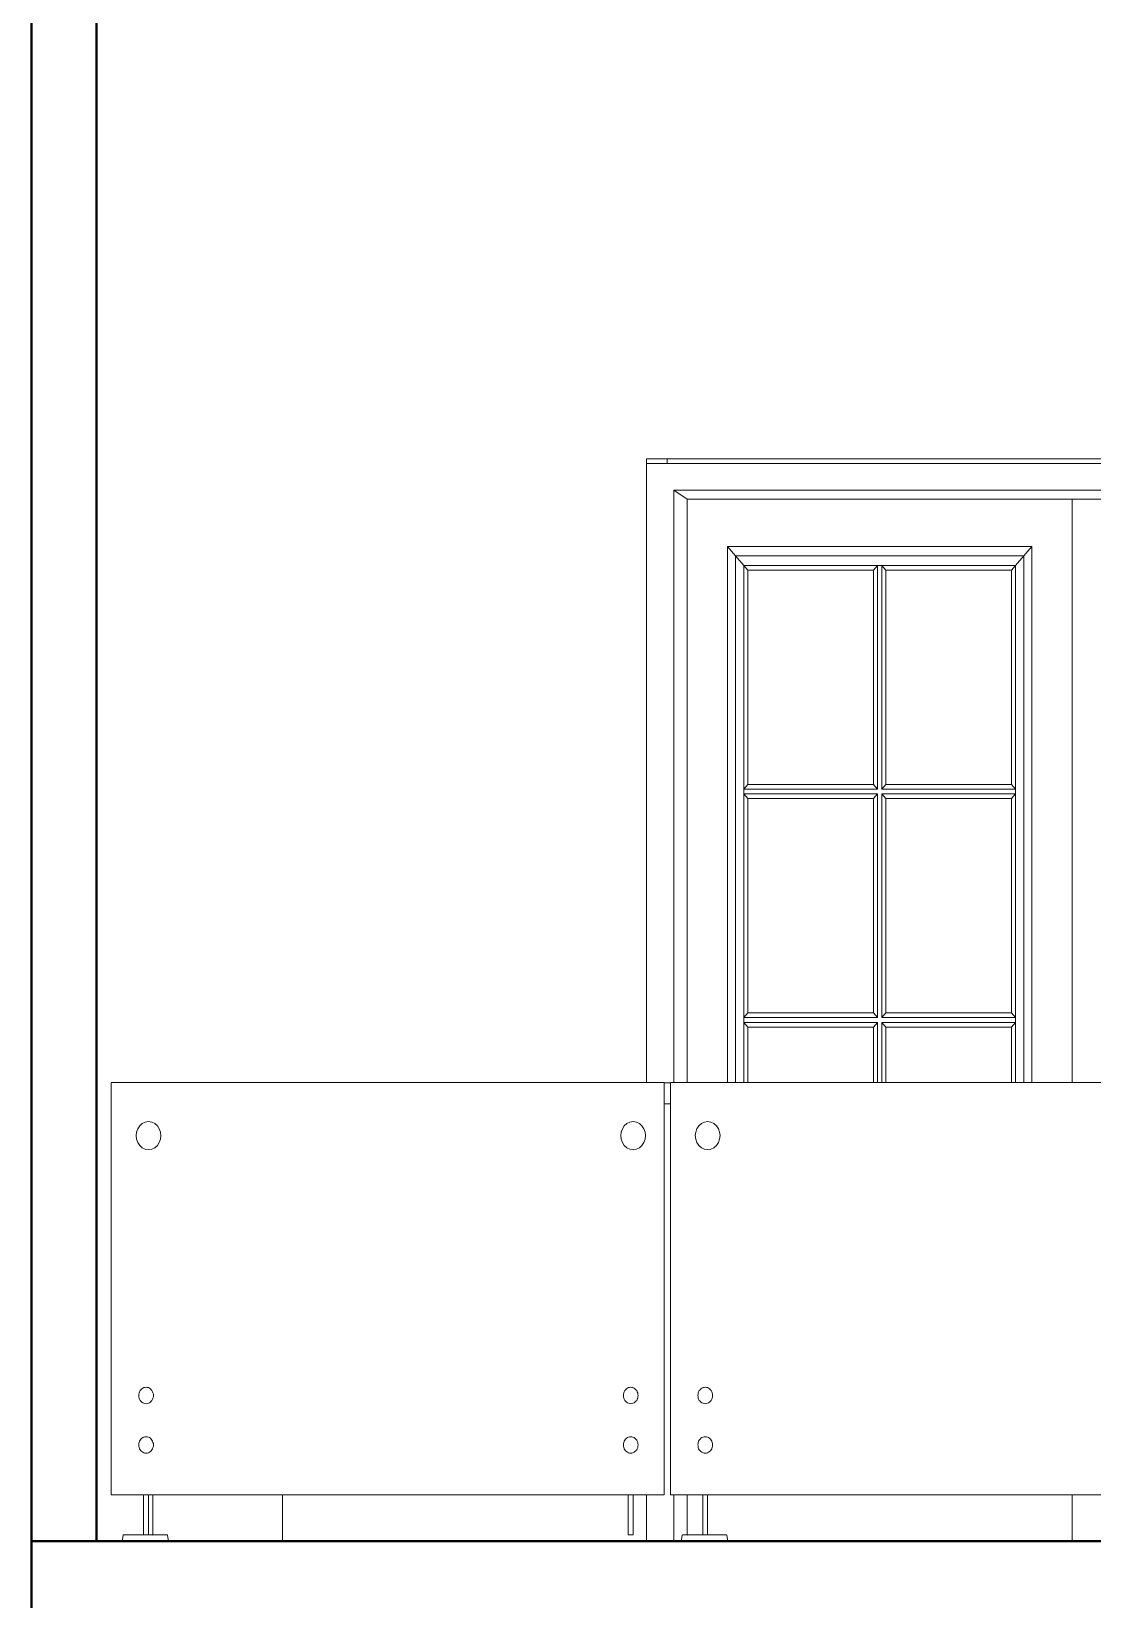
# Model space of a CAD drawing. Header units: inches. Extents: x 135267 to 147066, y -21506 to -19082.
# Drawn here: x 144504.4 to 144586.7, y -20503.2 to -20381.4 of the extents above; entities that cross this region are included whole.
import ezdxf

# ---------------------------------------------------------------- set-up
doc = ezdxf.new("R2010")
doc.units = ezdxf.units.IN
doc.header["$LTSCALE"] = 0.5
doc.header["$MEASUREMENT"] = 0
for name, color, linetype, lineweight in [('HACTH', 253, 'Continuous', 9), ('wall', 1, 'Continuous', 40), ('window', 4, 'Continuous', 13)]:
    doc.layers.add(name, color=color, linetype=linetype, lineweight=lineweight)

msp = doc.modelspace()

# ---------------------------------------------------------------- linework, layer by layer
at = {"layer": 'HACTH'}
msp.add_line((144523.87, -20498.61), (144523.87, -20495.03), dxfattribs=at)
at = {"layer": 'wall'}
for p, q in [((144504.38, -20272.61), (144504.38, -20512.61)), ((144509.44, -20498.61), (144509.44, -20272.61)), ((144504.38, -20498.61), (144509.44, -20498.61)), ((144509.44, -20498.61), (144511.42, -20498.61)), ((144511.42, -20498.61), (144515.03, -20498.61)), ((144515.03, -20498.61), (144523.87, -20498.61)), ((144523.87, -20498.61), (144554.24, -20498.61)), ((144554.24, -20498.61), (144554.82, -20498.61)), ((144554.82, -20498.61), (144558.43, -20498.61)), ((144558.43, -20498.61), (144585.17, -20498.61)), ((144585.17, -20498.61), (144592.44, -20498.61))]:
    msp.add_line(p, q, dxfattribs=at)
at = {"layer": 'window'}
for p, q in [((144552.13, -20414.61), (144552.13, -20463.02)), ((144552.13, -20414.61), (144648.13, -20414.61)), ((144552.13, -20414.97), (144648.13, -20414.97)), ((144553.72, -20414.97), (144553.72, -20414.61)), ((144554.24, -20417.03), (144555.27, -20417.72)), ((144646.02, -20417.03), (144554.24, -20417.03)), ((144554.24, -20417.03), (144554.24, -20463.02)), ((144555.27, -20417.72), (144555.27, -20463.02)), ((144555.27, -20417.72), (144644.99, -20417.72)), ((144585.17, -20463.02), (144585.17, -20417.72)), ((144558.41, -20421.4), (144558.41, -20463.02)), ((144582.02, -20421.4), (144558.41, -20421.4)), ((144558.41, -20421.4), (144559.04, -20422.13)), ((144559.04, -20422.13), (144559.04, -20463.02)), ((144581.4, -20422.13), (144559.04, -20422.13)), ((144559.04, -20422.13), (144559.67, -20422.87)), ((144581.4, -20422.13), (144580.77, -20422.87)), ((144582.02, -20421.4), (144581.4, -20422.13)), ((144581.4, -20422.13), (144581.4, -20463.02)), ((144582.02, -20463.02), (144582.02, -20421.4)), ((144559.67, -20422.87), (144559.67, -20463.02)), ((144559.67, -20422.87), (144580.77, -20422.87)), ((144559.99, -20423.23), (144559.67, -20422.87)), ((144559.99, -20423.23), (144559.99, -20439.87)), ((144569.75, -20423.23), (144559.99, -20423.23)), ((144569.75, -20423.23), (144570.06, -20422.87)), ((144569.75, -20439.87), (144569.75, -20423.23)), ((144570.06, -20422.87), (144570.06, -20440.24)), ((144570.38, -20440.24), (144570.38, -20422.87)), ((144570.38, -20422.87), (144570.69, -20423.23)), ((144580.45, -20423.23), (144570.69, -20423.23)), ((144570.69, -20423.23), (144570.69, -20439.87)), ((144580.45, -20423.23), (144580.77, -20422.87)), ((144580.45, -20439.87), (144580.45, -20423.23)), ((144580.77, -20463.02), (144580.77, -20422.87)), ((144559.67, -20440.24), (144559.99, -20439.87)), ((144570.06, -20440.24), (144559.67, -20440.24)), ((144559.67, -20440.61), (144570.06, -20440.61)), ((144559.99, -20440.98), (144559.67, -20440.61)), ((144559.99, -20439.87), (144569.75, -20439.87)), ((144570.06, -20440.24), (144569.75, -20439.87)), ((144569.75, -20440.98), (144570.06, -20440.61)), ((144570.06, -20440.61), (144570.06, -20457.98)), ((144570.69, -20439.87), (144570.38, -20440.24)), ((144580.77, -20440.24), (144570.38, -20440.24)), ((144570.38, -20457.98), (144570.38, -20440.61)), ((144570.38, -20440.61), (144580.77, -20440.61)), ((144570.38, -20440.61), (144570.69, -20440.98)), ((144570.69, -20439.87), (144580.45, -20439.87)), ((144580.45, -20439.87), (144580.77, -20440.24)), ((144580.77, -20440.61), (144580.45, -20440.98)), ((144569.75, -20440.98), (144559.99, -20440.98)), ((144559.99, -20440.98), (144559.99, -20457.61)), ((144569.75, -20457.61), (144569.75, -20440.98)), ((144570.69, -20440.98), (144570.69, -20457.61)), ((144580.45, -20440.98), (144570.69, -20440.98)), ((144580.45, -20457.61), (144580.45, -20440.98)), ((144559.67, -20457.98), (144559.99, -20457.61)), ((144559.99, -20457.61), (144569.75, -20457.61)), ((144570.06, -20457.98), (144569.75, -20457.61)), ((144570.69, -20457.61), (144570.38, -20457.98)), ((144570.69, -20457.61), (144580.45, -20457.61)), ((144580.45, -20457.61), (144580.77, -20457.98)), ((144570.06, -20457.98), (144559.67, -20457.98)), ((144559.67, -20458.35), (144570.06, -20458.35)), ((144559.99, -20458.72), (144559.67, -20458.35)), ((144569.75, -20458.72), (144559.99, -20458.72)), ((144559.99, -20458.72), (144559.99, -20463.02)), ((144570.06, -20458.35), (144569.75, -20458.72)), ((144569.75, -20463.02), (144569.75, -20458.72)), ((144570.06, -20458.35), (144570.06, -20463.02)), ((144580.77, -20457.98), (144570.38, -20457.98)), ((144570.38, -20463.02), (144570.38, -20458.35)), ((144570.38, -20458.35), (144580.77, -20458.35)), ((144570.38, -20458.35), (144570.69, -20458.72)), ((144570.69, -20458.72), (144570.69, -20463.02)), ((144580.45, -20458.72), (144570.69, -20458.72)), ((144580.45, -20458.72), (144580.77, -20458.35)), ((144580.45, -20463.02), (144580.45, -20458.72)), ((144510.58, -20495.03), (144510.58, -20463.02)), ((144510.58, -20463.02), (144553.49, -20463.02)), ((144553.49, -20463.02), (144553.49, -20495.03)), ((144553.98, -20463.04), (144553.49, -20463.04)), ((144553.98, -20495.03), (144553.98, -20463.02)), ((144553.98, -20463.02), (144596.89, -20463.02)), ((144553.98, -20464.66), (144553.49, -20464.66)), ((144512.79, -20466.37), (144512.99, -20466.2)), ((144512.99, -20466.2), (144513.22, -20466.09)), ((144513.22, -20466.09), (144513.47, -20466.05)), ((144513.72, -20466.09), (144513.47, -20466.05)), ((144513.72, -20466.09), (144513.96, -20466.2)), ((144514.16, -20466.37), (144513.96, -20466.2)), ((144550.4, -20466.37), (144550.6, -20466.2)), ((144550.6, -20466.2), (144550.84, -20466.09)), ((144550.84, -20466.09), (144551.09, -20466.05)), ((144551.34, -20466.09), (144551.09, -20466.05)), ((144551.34, -20466.09), (144551.57, -20466.2)), ((144551.77, -20466.37), (144551.57, -20466.2)), ((144556.19, -20466.37), (144556.39, -20466.2)), ((144556.39, -20466.2), (144556.62, -20466.09)), ((144556.62, -20466.09), (144556.87, -20466.05)), ((144557.12, -20466.09), (144556.87, -20466.05)), ((144557.12, -20466.09), (144557.35, -20466.2)), ((144557.55, -20466.37), (144557.35, -20466.2)), ((144512.54, -20466.86), (144512.51, -20467.14)), ((144512.51, -20467.14), (144512.54, -20467.42)), ((144512.54, -20466.86), (144512.64, -20466.6)), ((144512.64, -20467.68), (144512.54, -20467.42)), ((144512.64, -20466.6), (144512.79, -20466.37)), ((144514.16, -20466.37), (144514.31, -20466.6)), ((144514.4, -20466.86), (144514.31, -20466.6)), ((144514.4, -20467.42), (144514.31, -20467.68)), ((144514.4, -20466.86), (144514.44, -20467.14)), ((144514.4, -20467.42), (144514.44, -20467.14)), ((144550.15, -20466.86), (144550.12, -20467.14)), ((144550.12, -20467.14), (144550.15, -20467.42)), ((144550.15, -20466.86), (144550.25, -20466.6)), ((144550.25, -20467.68), (144550.15, -20467.42)), ((144550.25, -20466.6), (144550.4, -20466.37)), ((144551.77, -20466.37), (144551.92, -20466.6)), ((144552.02, -20466.86), (144551.92, -20466.6)), ((144552.02, -20467.42), (144551.92, -20467.68)), ((144552.02, -20466.86), (144552.05, -20467.14)), ((144552.02, -20467.42), (144552.05, -20467.14)), ((144555.94, -20466.86), (144555.91, -20467.14)), ((144555.91, -20467.14), (144555.94, -20467.42)), ((144555.94, -20466.86), (144556.04, -20466.6)), ((144556.04, -20467.68), (144555.94, -20467.42)), ((144556.04, -20466.6), (144556.19, -20466.37)), ((144557.55, -20466.37), (144557.71, -20466.6)), ((144557.8, -20466.86), (144557.71, -20466.6)), ((144557.8, -20467.42), (144557.71, -20467.68)), ((144557.8, -20466.86), (144557.84, -20467.14)), ((144557.8, -20467.42), (144557.84, -20467.14)), ((144512.79, -20467.91), (144512.64, -20467.68)), ((144512.79, -20467.91), (144512.99, -20468.08)), ((144512.99, -20468.08), (144513.22, -20468.19)), ((144513.22, -20468.19), (144513.47, -20468.22)), ((144513.47, -20468.22), (144513.72, -20468.19)), ((144513.72, -20468.19), (144513.96, -20468.08)), ((144513.96, -20468.08), (144514.16, -20467.91)), ((144514.31, -20467.68), (144514.16, -20467.91)), ((144550.4, -20467.91), (144550.25, -20467.68)), ((144550.4, -20467.91), (144550.6, -20468.08)), ((144550.6, -20468.08), (144550.84, -20468.19)), ((144550.84, -20468.19), (144551.09, -20468.22)), ((144551.09, -20468.22), (144551.34, -20468.19)), ((144551.34, -20468.19), (144551.57, -20468.08)), ((144551.57, -20468.08), (144551.77, -20467.91)), ((144551.92, -20467.68), (144551.77, -20467.91)), ((144556.19, -20467.91), (144556.04, -20467.68)), ((144556.19, -20467.91), (144556.39, -20468.08)), ((144556.39, -20468.08), (144556.62, -20468.19)), ((144556.62, -20468.19), (144556.87, -20468.22)), ((144556.87, -20468.22), (144557.12, -20468.19)), ((144557.12, -20468.19), (144557.35, -20468.08)), ((144557.35, -20468.08), (144557.55, -20467.91)), ((144557.71, -20467.68), (144557.55, -20467.91)), ((144512.78, -20487.02), (144512.74, -20487.11)), ((144512.82, -20486.93), (144512.78, -20487.02)), ((144512.88, -20486.86), (144512.82, -20486.93)), ((144512.95, -20486.79), (144512.88, -20486.86)), ((144513.02, -20486.74), (144512.95, -20486.79)), ((144513.11, -20486.7), (144513.02, -20486.74)), ((144513.11, -20486.7), (144513.19, -20486.68)), ((144513.19, -20486.68), (144513.28, -20486.67)), ((144513.37, -20486.68), (144513.28, -20486.67)), ((144513.46, -20486.7), (144513.37, -20486.68)), ((144513.54, -20486.74), (144513.46, -20486.7)), ((144513.54, -20486.74), (144513.62, -20486.79)), ((144513.69, -20486.86), (144513.62, -20486.79)), ((144513.74, -20486.93), (144513.69, -20486.86)), ((144513.79, -20487.02), (144513.74, -20486.93)), ((144513.82, -20487.11), (144513.79, -20487.02)), ((144550.39, -20487.02), (144550.36, -20487.11)), ((144550.44, -20486.93), (144550.39, -20487.02)), ((144550.49, -20486.86), (144550.44, -20486.93)), ((144550.56, -20486.79), (144550.49, -20486.86)), ((144550.64, -20486.74), (144550.56, -20486.79)), ((144550.72, -20486.7), (144550.64, -20486.74)), ((144550.72, -20486.7), (144550.81, -20486.68)), ((144550.81, -20486.68), (144550.9, -20486.67)), ((144550.99, -20486.68), (144550.9, -20486.67)), ((144551.07, -20486.7), (144550.99, -20486.68)), ((144551.16, -20486.74), (144551.07, -20486.7)), ((144551.16, -20486.74), (144551.23, -20486.79)), ((144551.3, -20486.86), (144551.23, -20486.79)), ((144551.36, -20486.93), (144551.3, -20486.86)), ((144551.4, -20487.02), (144551.36, -20486.93)), ((144551.44, -20487.11), (144551.4, -20487.02)), ((144556.17, -20487.02), (144556.14, -20487.11)), ((144556.22, -20486.93), (144556.17, -20487.02)), ((144556.28, -20486.86), (144556.22, -20486.93)), ((144556.35, -20486.79), (144556.28, -20486.86)), ((144556.42, -20486.74), (144556.35, -20486.79)), ((144556.51, -20486.7), (144556.42, -20486.74)), ((144556.51, -20486.7), (144556.59, -20486.68)), ((144556.59, -20486.68), (144556.68, -20486.67)), ((144556.77, -20486.68), (144556.68, -20486.67)), ((144556.86, -20486.7), (144556.77, -20486.68)), ((144556.94, -20486.74), (144556.86, -20486.7)), ((144556.94, -20486.74), (144557.02, -20486.79)), ((144557.08, -20486.86), (144557.02, -20486.79)), ((144557.14, -20486.93), (144557.08, -20486.86)), ((144557.19, -20487.02), (144557.14, -20486.93)), ((144557.22, -20487.11), (144557.19, -20487.02)), ((144512.72, -20487.21), (144512.71, -20487.31)), ((144512.71, -20487.31), (144512.72, -20487.41)), ((144512.72, -20487.21), (144512.74, -20487.11)), ((144512.72, -20487.41), (144512.74, -20487.51)), ((144512.74, -20487.51), (144512.78, -20487.6)), ((144512.78, -20487.6), (144512.82, -20487.69)), ((144512.82, -20487.69), (144512.88, -20487.76)), ((144512.88, -20487.76), (144512.95, -20487.83)), ((144513.02, -20487.88), (144512.95, -20487.83)), ((144513.11, -20487.92), (144513.02, -20487.88)), ((144513.19, -20487.94), (144513.11, -20487.92)), ((144513.28, -20487.95), (144513.19, -20487.94)), ((144513.28, -20487.95), (144513.37, -20487.94)), ((144513.46, -20487.92), (144513.37, -20487.94)), ((144513.46, -20487.92), (144513.54, -20487.88)), ((144513.54, -20487.88), (144513.62, -20487.83)), ((144513.62, -20487.83), (144513.69, -20487.76)), ((144513.69, -20487.76), (144513.74, -20487.69)), ((144513.74, -20487.69), (144513.79, -20487.6)), ((144513.79, -20487.6), (144513.82, -20487.51)), ((144513.85, -20487.21), (144513.82, -20487.11)), ((144513.82, -20487.51), (144513.85, -20487.41)), ((144513.85, -20487.31), (144513.85, -20487.21)), ((144513.85, -20487.41), (144513.85, -20487.31)), ((144550.33, -20487.21), (144550.36, -20487.11)), ((144550.33, -20487.21), (144550.33, -20487.31)), ((144550.33, -20487.31), (144550.33, -20487.41)), ((144550.33, -20487.41), (144550.36, -20487.51)), ((144550.36, -20487.51), (144550.39, -20487.6)), ((144550.39, -20487.6), (144550.44, -20487.69)), ((144550.44, -20487.69), (144550.49, -20487.76)), ((144550.49, -20487.76), (144550.56, -20487.83)), ((144550.64, -20487.88), (144550.56, -20487.83)), ((144550.72, -20487.92), (144550.64, -20487.88)), ((144550.81, -20487.94), (144550.72, -20487.92)), ((144550.9, -20487.95), (144550.81, -20487.94)), ((144550.9, -20487.95), (144550.99, -20487.94)), ((144551.07, -20487.92), (144550.99, -20487.94)), ((144551.07, -20487.92), (144551.16, -20487.88)), ((144551.16, -20487.88), (144551.23, -20487.83)), ((144551.23, -20487.83), (144551.3, -20487.76)), ((144551.3, -20487.76), (144551.36, -20487.69)), ((144551.36, -20487.69), (144551.4, -20487.6)), ((144551.4, -20487.6), (144551.44, -20487.51)), ((144551.46, -20487.21), (144551.44, -20487.11)), ((144551.44, -20487.51), (144551.46, -20487.41)), ((144551.47, -20487.31), (144551.46, -20487.21)), ((144551.46, -20487.41), (144551.47, -20487.31)), ((144556.12, -20487.21), (144556.11, -20487.31)), ((144556.11, -20487.31), (144556.12, -20487.41)), ((144556.12, -20487.21), (144556.14, -20487.11)), ((144556.12, -20487.41), (144556.14, -20487.51)), ((144556.14, -20487.51), (144556.17, -20487.6)), ((144556.17, -20487.6), (144556.22, -20487.69)), ((144556.22, -20487.69), (144556.28, -20487.76)), ((144556.28, -20487.76), (144556.35, -20487.83)), ((144556.42, -20487.88), (144556.35, -20487.83)), ((144556.51, -20487.92), (144556.42, -20487.88)), ((144556.59, -20487.94), (144556.51, -20487.92)), ((144556.68, -20487.95), (144556.59, -20487.94)), ((144556.68, -20487.95), (144556.77, -20487.94)), ((144556.86, -20487.92), (144556.77, -20487.94)), ((144556.86, -20487.92), (144556.94, -20487.88)), ((144556.94, -20487.88), (144557.02, -20487.83)), ((144557.02, -20487.83), (144557.08, -20487.76)), ((144557.08, -20487.76), (144557.14, -20487.69)), ((144557.14, -20487.69), (144557.19, -20487.6)), ((144557.19, -20487.6), (144557.22, -20487.51)), ((144557.24, -20487.21), (144557.22, -20487.11)), ((144557.22, -20487.51), (144557.24, -20487.41)), ((144557.25, -20487.31), (144557.24, -20487.21)), ((144557.24, -20487.41), (144557.25, -20487.31)), ((144512.88, -20490.7), (144512.95, -20490.63)), ((144513.02, -20490.58), (144512.95, -20490.63)), ((144513.02, -20490.58), (144513.11, -20490.54)), ((144513.11, -20490.54), (144513.19, -20490.52)), ((144513.19, -20490.52), (144513.28, -20490.51)), ((144513.37, -20490.52), (144513.28, -20490.51)), ((144513.37, -20490.52), (144513.46, -20490.54)), ((144513.46, -20490.54), (144513.54, -20490.58)), ((144513.62, -20490.63), (144513.54, -20490.58)), ((144513.69, -20490.7), (144513.62, -20490.63)), ((144550.49, -20490.7), (144550.56, -20490.63)), ((144550.64, -20490.58), (144550.56, -20490.63)), ((144550.64, -20490.58), (144550.72, -20490.54)), ((144550.72, -20490.54), (144550.81, -20490.52)), ((144550.81, -20490.52), (144550.9, -20490.51)), ((144550.99, -20490.52), (144550.9, -20490.51)), ((144550.99, -20490.52), (144551.07, -20490.54)), ((144551.07, -20490.54), (144551.16, -20490.58)), ((144551.23, -20490.63), (144551.16, -20490.58)), ((144551.3, -20490.7), (144551.23, -20490.63)), ((144556.28, -20490.7), (144556.35, -20490.63)), ((144556.42, -20490.58), (144556.35, -20490.63)), ((144556.42, -20490.58), (144556.51, -20490.54)), ((144556.51, -20490.54), (144556.59, -20490.52)), ((144556.59, -20490.52), (144556.68, -20490.51)), ((144556.77, -20490.52), (144556.68, -20490.51)), ((144556.77, -20490.52), (144556.86, -20490.54)), ((144556.86, -20490.54), (144556.94, -20490.58)), ((144557.02, -20490.63), (144556.94, -20490.58)), ((144557.08, -20490.7), (144557.02, -20490.63)), ((144512.72, -20491.05), (144512.71, -20491.15)), ((144512.71, -20491.15), (144512.72, -20491.25)), ((144512.74, -20490.95), (144512.72, -20491.05)), ((144512.72, -20491.25), (144512.74, -20491.35)), ((144512.78, -20490.86), (144512.74, -20490.95)), ((144512.74, -20491.35), (144512.78, -20491.44)), ((144512.82, -20490.77), (144512.78, -20490.86)), ((144512.78, -20491.44), (144512.82, -20491.53)), ((144512.88, -20490.7), (144512.82, -20490.77)), ((144512.82, -20491.53), (144512.88, -20491.6)), ((144512.88, -20491.6), (144512.95, -20491.67)), ((144512.95, -20491.67), (144513.02, -20491.72)), ((144513.02, -20491.72), (144513.11, -20491.76)), ((144513.11, -20491.76), (144513.19, -20491.78)), ((144513.19, -20491.78), (144513.28, -20491.79)), ((144513.28, -20491.79), (144513.37, -20491.78)), ((144513.37, -20491.78), (144513.46, -20491.76)), ((144513.46, -20491.76), (144513.54, -20491.72)), ((144513.62, -20491.67), (144513.54, -20491.72)), ((144513.62, -20491.67), (144513.69, -20491.6)), ((144513.74, -20490.77), (144513.69, -20490.7)), ((144513.69, -20491.6), (144513.74, -20491.53)), ((144513.79, -20490.86), (144513.74, -20490.77)), ((144513.74, -20491.53), (144513.79, -20491.44)), ((144513.82, -20490.95), (144513.79, -20490.86)), ((144513.79, -20491.44), (144513.82, -20491.35)), ((144513.85, -20491.05), (144513.82, -20490.95)), ((144513.82, -20491.35), (144513.85, -20491.25)), ((144513.85, -20491.15), (144513.85, -20491.05)), ((144513.85, -20491.25), (144513.85, -20491.15)), ((144550.36, -20490.95), (144550.33, -20491.05)), ((144550.33, -20491.05), (144550.33, -20491.15)), ((144550.33, -20491.15), (144550.33, -20491.25)), ((144550.33, -20491.25), (144550.36, -20491.35)), ((144550.39, -20490.86), (144550.36, -20490.95)), ((144550.36, -20491.35), (144550.39, -20491.44)), ((144550.44, -20490.77), (144550.39, -20490.86)), ((144550.39, -20491.44), (144550.44, -20491.53)), ((144550.49, -20490.7), (144550.44, -20490.77)), ((144550.44, -20491.53), (144550.49, -20491.6)), ((144550.49, -20491.6), (144550.56, -20491.67)), ((144550.56, -20491.67), (144550.64, -20491.72)), ((144550.64, -20491.72), (144550.72, -20491.76)), ((144550.72, -20491.76), (144550.81, -20491.78)), ((144550.81, -20491.78), (144550.9, -20491.79)), ((144550.9, -20491.79), (144550.99, -20491.78)), ((144550.99, -20491.78), (144551.07, -20491.76)), ((144551.07, -20491.76), (144551.16, -20491.72)), ((144551.23, -20491.67), (144551.16, -20491.72)), ((144551.23, -20491.67), (144551.3, -20491.6)), ((144551.36, -20490.77), (144551.3, -20490.7)), ((144551.3, -20491.6), (144551.36, -20491.53)), ((144551.4, -20490.86), (144551.36, -20490.77)), ((144551.36, -20491.53), (144551.4, -20491.44)), ((144551.44, -20490.95), (144551.4, -20490.86)), ((144551.4, -20491.44), (144551.44, -20491.35)), ((144551.46, -20491.05), (144551.44, -20490.95)), ((144551.44, -20491.35), (144551.46, -20491.25)), ((144551.47, -20491.15), (144551.46, -20491.05)), ((144551.46, -20491.25), (144551.47, -20491.15)), ((144556.12, -20491.05), (144556.11, -20491.15)), ((144556.11, -20491.15), (144556.12, -20491.25)), ((144556.14, -20490.95), (144556.12, -20491.05)), ((144556.12, -20491.25), (144556.14, -20491.35)), ((144556.17, -20490.86), (144556.14, -20490.95)), ((144556.14, -20491.35), (144556.17, -20491.44)), ((144556.22, -20490.77), (144556.17, -20490.86)), ((144556.17, -20491.44), (144556.22, -20491.53)), ((144556.28, -20490.7), (144556.22, -20490.77)), ((144556.22, -20491.53), (144556.28, -20491.6)), ((144556.28, -20491.6), (144556.35, -20491.67)), ((144556.35, -20491.67), (144556.42, -20491.72)), ((144556.42, -20491.72), (144556.51, -20491.76)), ((144556.51, -20491.76), (144556.59, -20491.78)), ((144556.59, -20491.78), (144556.68, -20491.79)), ((144556.68, -20491.79), (144556.77, -20491.78)), ((144556.77, -20491.78), (144556.86, -20491.76)), ((144556.86, -20491.76), (144556.94, -20491.72)), ((144557.02, -20491.67), (144556.94, -20491.72)), ((144557.02, -20491.67), (144557.08, -20491.6)), ((144557.14, -20490.77), (144557.08, -20490.7)), ((144557.08, -20491.6), (144557.14, -20491.53)), ((144557.19, -20490.86), (144557.14, -20490.77)), ((144557.14, -20491.53), (144557.19, -20491.44)), ((144557.22, -20490.95), (144557.19, -20490.86)), ((144557.19, -20491.44), (144557.22, -20491.35)), ((144557.24, -20491.05), (144557.22, -20490.95)), ((144557.22, -20491.35), (144557.24, -20491.25)), ((144557.25, -20491.15), (144557.24, -20491.05)), ((144557.24, -20491.25), (144557.25, -20491.15)), ((144553.49, -20495.03), (144510.58, -20495.03)), ((144513.09, -20495.03), (144513.09, -20498.12)), ((144513.47, -20498.12), (144513.47, -20495.03)), ((144513.8, -20495.03), (144513.8, -20498.16)), ((144550.71, -20495.03), (144550.71, -20498.12)), ((144551.09, -20498.12), (144551.09, -20495.03)), ((144552.13, -20498.61), (144552.13, -20495.03)), ((144596.89, -20495.03), (144553.98, -20495.03)), ((144554.24, -20498.61), (144554.24, -20495.03)), ((144555.27, -20495.03), (144555.27, -20498.16)), ((144556.49, -20495.03), (144556.49, -20498.12)), ((144556.87, -20498.12), (144556.87, -20495.03)), ((144585.17, -20498.61), (144585.17, -20495.03)), ((144511.42, -20498.61), (144511.5, -20498.17)), ((144511.51, -20498.15), (144511.5, -20498.16)), ((144511.5, -20498.16), (144511.5, -20498.17)), ((144511.5, -20498.16), (144511.5, -20498.16)), ((144511.5, -20498.17), (144511.5, -20498.17)), ((144511.52, -20498.14), (144511.51, -20498.14)), ((144511.51, -20498.14), (144511.51, -20498.15)), ((144511.51, -20498.14), (144511.51, -20498.14)), ((144511.51, -20498.15), (144511.51, -20498.15)), ((144511.51, -20498.15), (144511.51, -20498.15)), ((144511.52, -20498.13), (144511.52, -20498.14)), ((144511.52, -20498.13), (144511.52, -20498.13)), ((144511.52, -20498.13), (144511.53, -20498.13)), ((144511.53, -20498.12), (144511.53, -20498.13)), ((144511.53, -20498.12), (144511.54, -20498.12)), ((144511.53, -20498.13), (144511.53, -20498.13)), ((144511.55, -20498.12), (144511.54, -20498.12)), ((144511.54, -20498.12), (144511.54, -20498.12)), ((144511.55, -20498.12), (144511.55, -20498.12)), ((144511.56, -20498.12), (144511.55, -20498.12)), ((144511.55, -20498.12), (144511.55, -20498.12)), ((144514.9, -20498.12), (144511.56, -20498.12)), ((144513.8, -20498.17), (144513.8, -20498.17)), ((144514.91, -20498.12), (144514.9, -20498.12)), ((144514.9, -20498.12), (144514.9, -20498.12)), ((144514.9, -20498.12), (144514.9, -20498.12)), ((144514.92, -20498.12), (144514.91, -20498.12)), ((144514.91, -20498.12), (144514.91, -20498.12)), ((144514.91, -20498.12), (144514.91, -20498.12)), ((144514.92, -20498.12), (144514.92, -20498.13)), ((144514.93, -20498.13), (144514.92, -20498.13)), ((144514.93, -20498.13), (144514.93, -20498.13)), ((144514.93, -20498.14), (144514.93, -20498.13)), ((144514.93, -20498.13), (144514.93, -20498.13)), ((144514.94, -20498.14), (144514.93, -20498.14)), ((144514.94, -20498.14), (144514.94, -20498.14)), ((144514.94, -20498.15), (144514.94, -20498.14)), ((144514.94, -20498.15), (144514.94, -20498.15)), ((144514.94, -20498.15), (144514.95, -20498.15)), ((144514.95, -20498.16), (144514.95, -20498.15)), ((144514.95, -20498.17), (144514.95, -20498.16)), ((144514.95, -20498.16), (144514.95, -20498.16)), ((144515.03, -20498.61), (144514.95, -20498.17)), ((144514.95, -20498.17), (144514.95, -20498.17)), ((144550.71, -20498.12), (144551.09, -20498.12)), ((144554.82, -20498.61), (144554.9, -20498.17)), ((144554.9, -20498.15), (144554.9, -20498.16)), ((144554.9, -20498.15), (144554.91, -20498.15)), ((144554.9, -20498.16), (144554.9, -20498.17)), ((144554.9, -20498.16), (144554.9, -20498.16)), ((144554.9, -20498.17), (144554.9, -20498.17)), ((144554.92, -20498.14), (144554.91, -20498.14)), ((144554.91, -20498.14), (144554.91, -20498.15)), ((144554.91, -20498.14), (144554.91, -20498.14)), ((144554.91, -20498.15), (144554.91, -20498.15)), ((144554.92, -20498.13), (144554.92, -20498.14)), ((144554.92, -20498.13), (144554.92, -20498.13)), ((144554.92, -20498.13), (144554.93, -20498.13)), ((144554.93, -20498.12), (144554.93, -20498.13)), ((144554.93, -20498.12), (144554.94, -20498.12)), ((144554.93, -20498.13), (144554.93, -20498.13)), ((144554.95, -20498.12), (144554.94, -20498.12)), ((144554.94, -20498.12), (144554.94, -20498.12)), ((144554.94, -20498.12), (144554.94, -20498.12)), ((144554.96, -20498.12), (144554.95, -20498.12)), ((144554.95, -20498.12), (144554.95, -20498.12)), ((144558.29, -20498.12), (144554.96, -20498.12)), ((144555.27, -20498.17), (144555.27, -20498.17)), ((144558.3, -20498.12), (144558.29, -20498.12)), ((144558.31, -20498.12), (144558.3, -20498.12)), ((144558.3, -20498.12), (144558.3, -20498.12)), ((144558.32, -20498.12), (144558.31, -20498.12)), ((144558.31, -20498.12), (144558.31, -20498.12)), ((144558.31, -20498.12), (144558.31, -20498.12)), ((144558.32, -20498.12), (144558.32, -20498.13)), ((144558.32, -20498.13), (144558.32, -20498.13)), ((144558.32, -20498.13), (144558.33, -20498.13)), ((144558.33, -20498.13), (144558.33, -20498.13)), ((144558.33, -20498.14), (144558.33, -20498.13)), ((144558.34, -20498.14), (144558.33, -20498.14)), ((144558.34, -20498.14), (144558.34, -20498.14)), ((144558.34, -20498.15), (144558.34, -20498.14)), ((144558.34, -20498.15), (144558.34, -20498.15)), ((144558.34, -20498.15), (144558.35, -20498.15)), ((144558.35, -20498.16), (144558.35, -20498.15)), ((144558.35, -20498.17), (144558.35, -20498.16)), ((144558.35, -20498.16), (144558.35, -20498.16)), ((144558.43, -20498.61), (144558.35, -20498.17)), ((144558.35, -20498.17), (144558.35, -20498.17))]:
    msp.add_line(p, q, dxfattribs=at)

doc.saveas('drawing.dxf')
